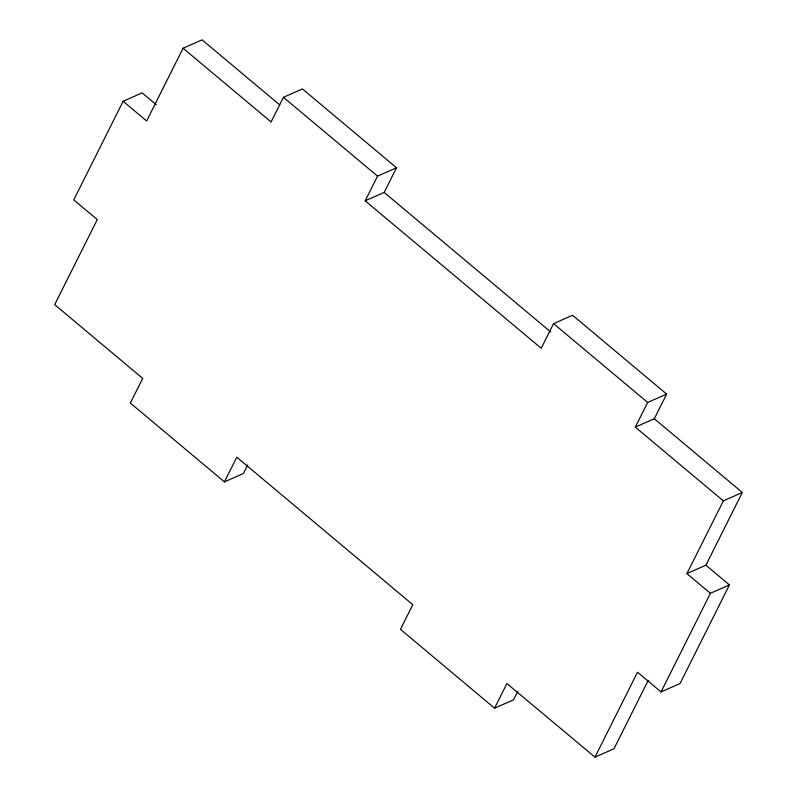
<?xml version="1.0" encoding="UTF-8"?>
<svg xmlns="http://www.w3.org/2000/svg" width="797" height="797" viewBox="0 0 797 797"><rect width="100%" height="100%" fill="white"/><g stroke="black" fill="none" stroke-linecap="round" stroke-linejoin="round"><path stroke-width="1.2" d="M156.242 104.696L142.135 92.87L123.136 101.259L73.752 199.878L97.274 219.583L54.684 304.643L142.693 378.386L130.349 403.043L224.435 481.876L243.434 473.498L247.728 464.92M279.687 104.865L202.079 39.85L183.081 48.228L146.658 120.965L123.136 101.259M654.307 418.744L742.316 492.476L723.367 500.895L635.309 427.122L654.307 418.744L666.651 394.087L572.565 315.253L553.566 323.632L541.223 348.289L365.185 200.804L384.184 192.426L396.527 167.768L302.442 88.935L283.443 97.314L271.1 121.971L183.081 48.228M224.435 481.876L236.789 457.219L412.816 604.704L400.473 629.361L494.558 708.194L513.557 699.806L517.851 691.238M365.185 200.804L377.539 176.147L396.527 167.768M494.558 708.194L506.912 683.537L594.97 757.15L613.959 748.772L648.22 680.379M635.309 427.122L647.662 402.465L666.651 394.087M594.97 757.15L637.52 672.22L661.042 691.926L680.03 683.547L729.424 584.918L705.893 565.212L686.904 573.591L710.426 593.307L729.424 584.918M705.893 565.212L742.316 492.476M661.042 691.926L710.426 593.307M686.904 573.591L723.367 500.895M283.443 97.314L377.539 176.147M553.566 323.632L647.662 402.465M384.184 192.426L550.697 331.931"/></g></svg>
